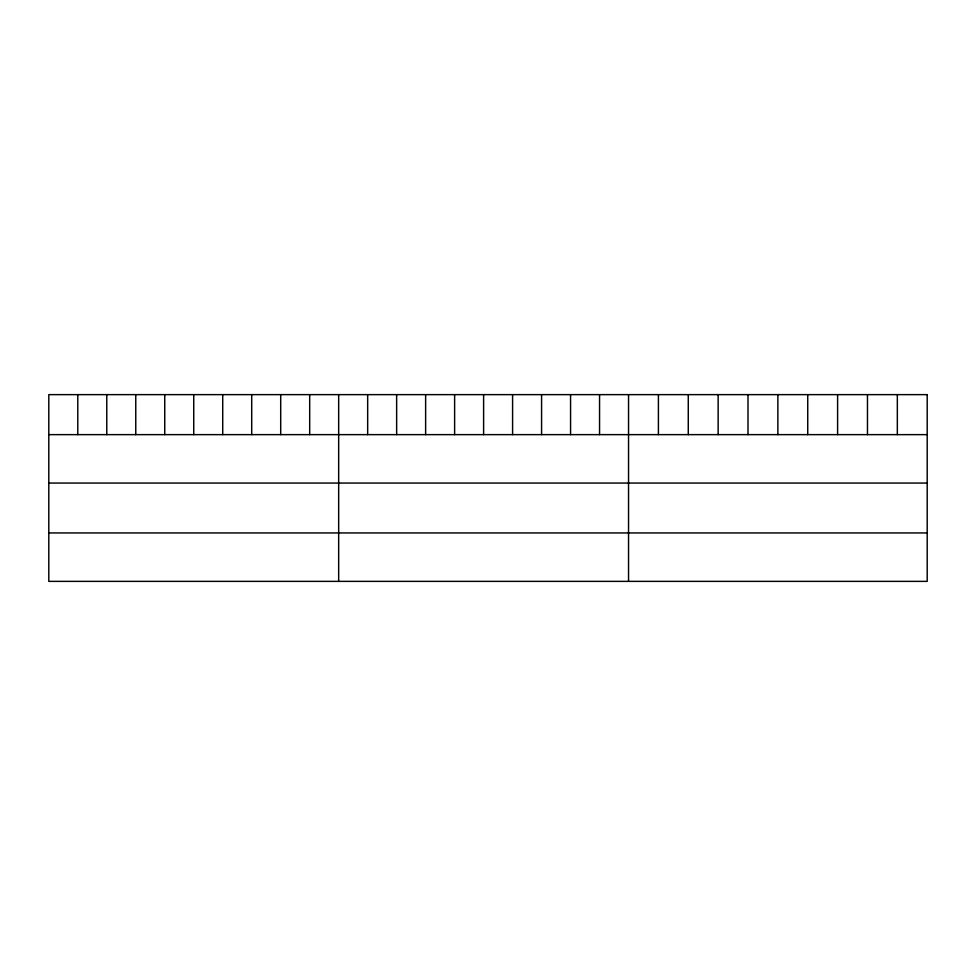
<?xml version="1.0" encoding="UTF-8"?>
<svg xmlns="http://www.w3.org/2000/svg" width="976" height="976" viewBox="0 0 976 976"><rect width="100%" height="100%" fill="white"/><g stroke="black" fill="none" stroke-linecap="round" stroke-linejoin="round"><path stroke-width="1.46" d="M48.8 434.637L927.2 434.637M48.8 483.059L927.2 483.059M48.8 532.945L927.2 532.945M897.334 394.633L897.334 434.637M867.469 394.633L867.469 434.637M837.603 394.633L837.603 434.637M807.738 394.633L807.738 434.637M777.872 394.633L777.872 434.637M748.006 394.633L748.006 434.637M718.141 394.633L718.141 434.637M688.275 394.633L688.275 434.637M658.41 394.633L658.41 434.637M628.544 394.633L628.544 581.367M599.557 394.633L599.557 434.637M570.57 394.633L570.57 434.637M541.582 394.633L541.582 434.637M512.595 394.633L512.595 434.637M483.608 394.633L483.608 434.637M454.621 394.633L454.621 434.637M425.634 394.633L425.634 434.637M396.646 394.633L396.646 434.637M367.659 394.633L367.659 434.637M338.672 394.633L338.672 581.367M309.685 394.633L309.685 434.637M280.698 394.633L280.698 434.637M251.71 394.633L251.71 434.637M222.723 394.633L222.723 434.637M193.736 394.633L193.736 434.637M164.749 394.633L164.749 434.637M135.762 394.633L135.762 434.637M106.774 394.633L106.774 434.637M77.787 394.633L77.787 434.637M927.2 394.633L48.8 394.633L48.8 581.367L927.2 581.367L927.2 394.633"/></g></svg>
